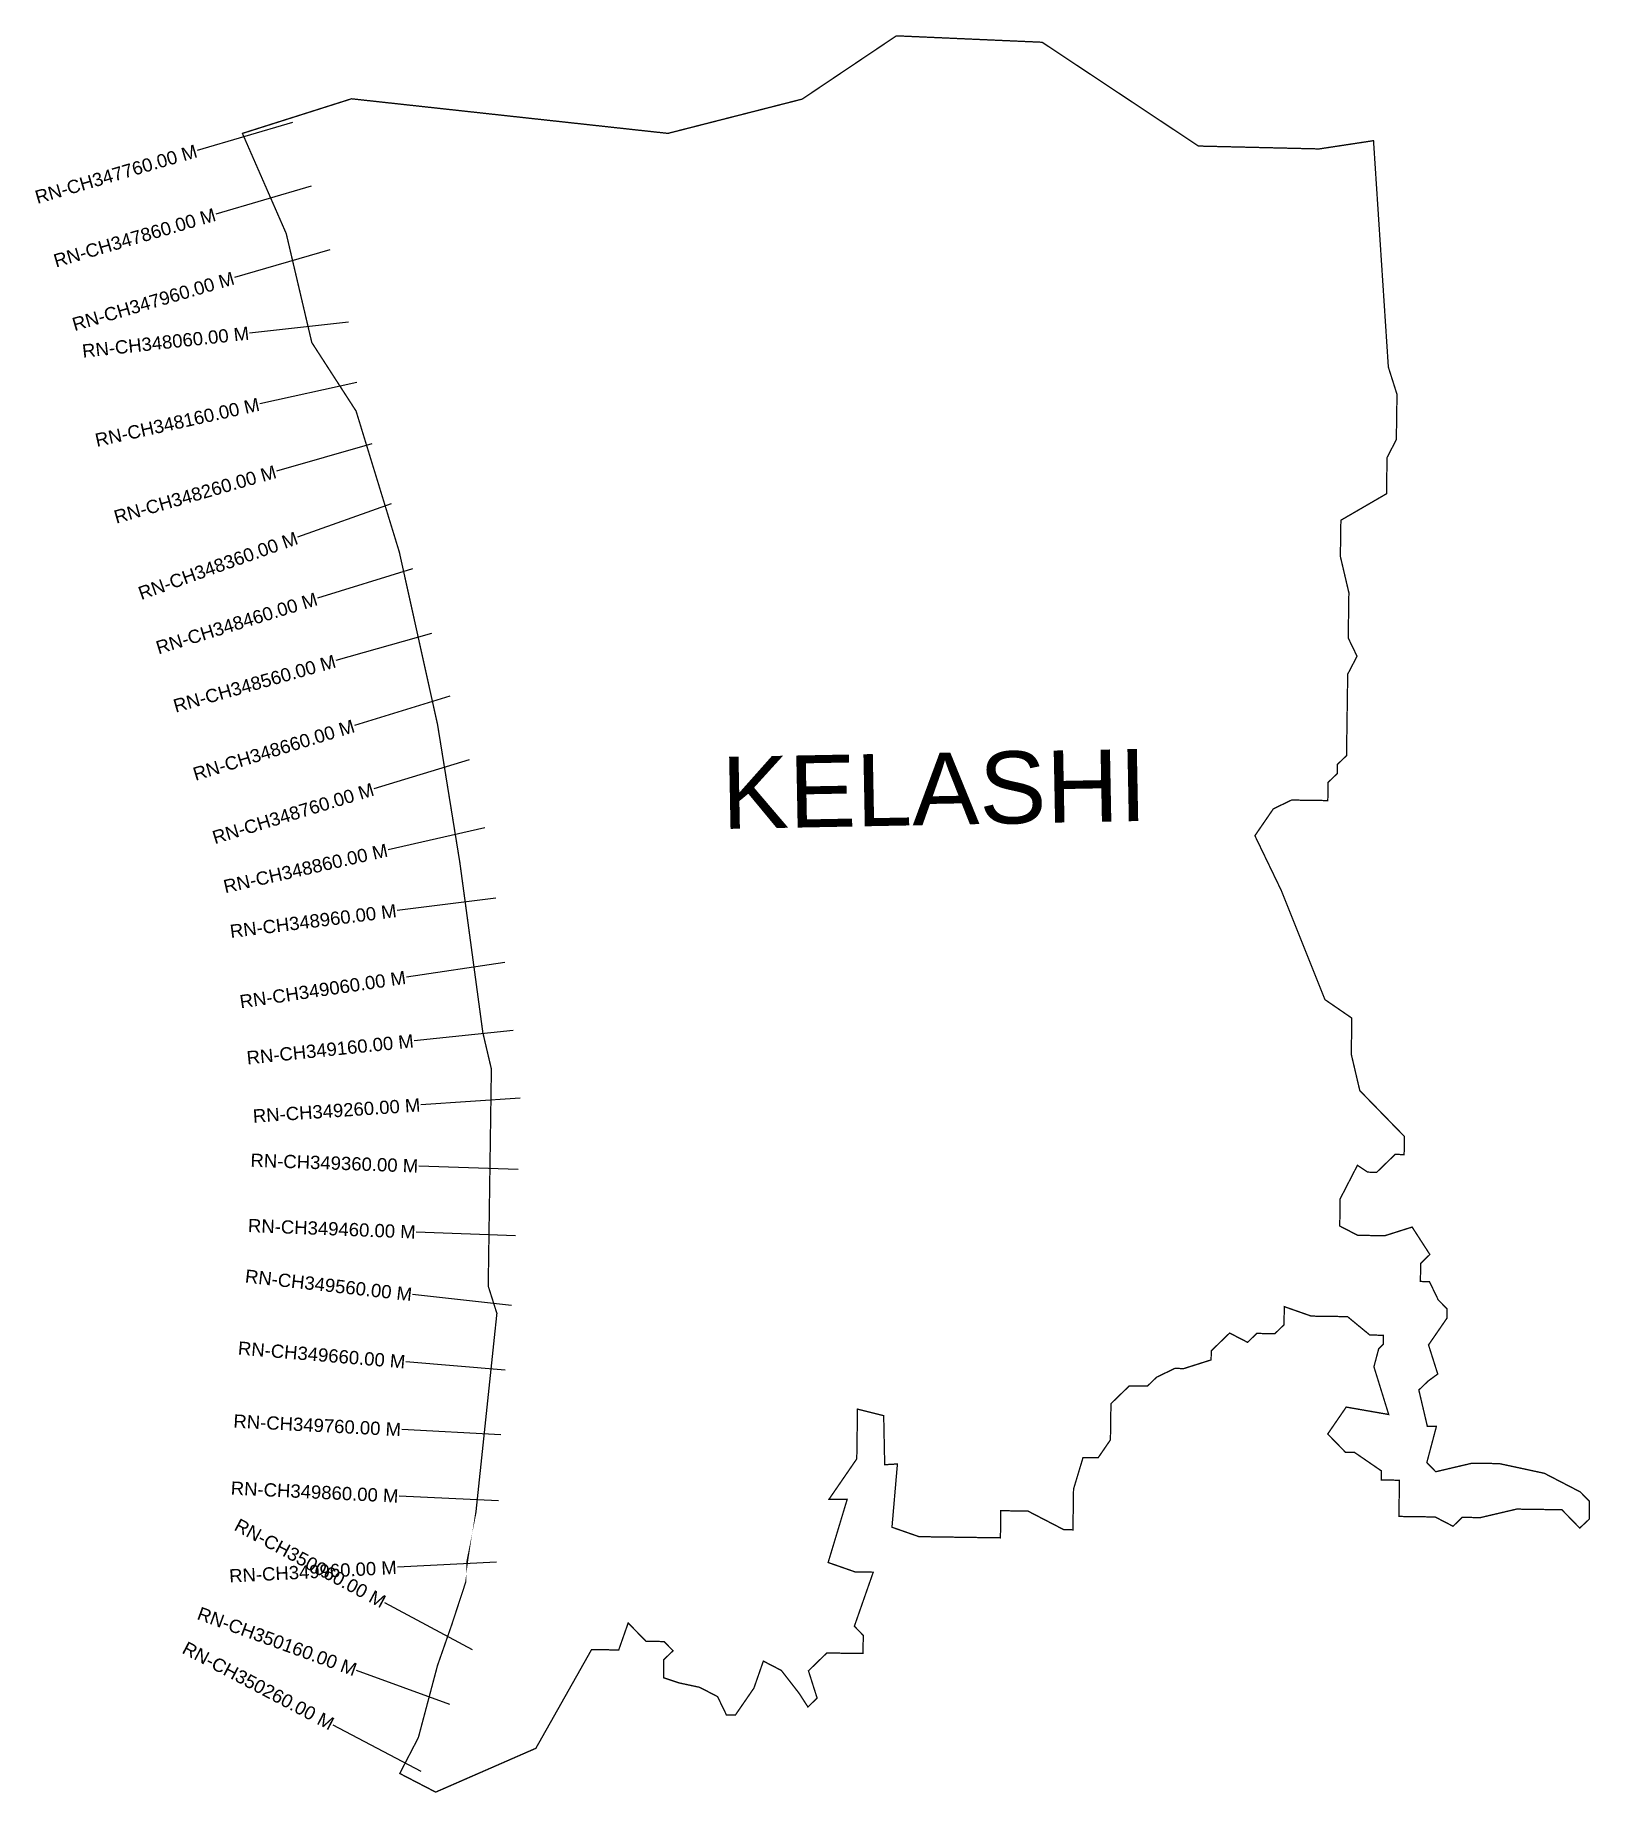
# Model space of a CAD drawing. Header units: metres. Extents: x 293267 to 295613, y 1981058 to 1983710.
import ezdxf
from ezdxf.enums import TextEntityAlignment as Align

# ---------------------------------------------------------------- set-up
doc = ezdxf.new("R2010")
doc.units = ezdxf.units.M
doc.header["$MEASUREMENT"] = 0
for name, color, linetype in [('CS', 134, 'Continuous'), ('CSMark', 6, 'Continuous'), ('VILLAGE NAME', 250, 'Continuous')]:
    doc.layers.add(name, color=color, linetype=linetype)
doc.styles.add('DynamicDimensions', font='arial.ttf')
doc.styles.get("Standard").update_dxf_attribs({"font": 'simplex.shx'})

msp = doc.modelspace()

# ---------------------------------------------------------------- linework, layer by layer
at = {"color": 6, "const_width": 2, "flags": 128}
msp.add_lwpolyline([(293579.8252868652, 1983561.300966263), (293744.4334125519, 1983613.517500877), (293893.0283662335, 1983597.269967995), (294221.7662004145, 1983561.325417807), (294424.3183310442, 1983613.036676662), (294566.4374307972, 1983708.521678222), (294786.3075902752, 1983698.825616366), (295022.1431277764, 1983542.215570065), (295204.1531078815, 1983537.870105743), (295286.2397232056, 1983550.32352066), (295308.6277108192, 1983208.694208145), (295321.6717557907, 1983167.552559853), (295320.687176466, 1983099.297299385), (295306.6585521698, 1983072.183686256), (295305.8712432384, 1983017.604043961), (295237.0253522396, 1982977.643654823), (295236.237452507, 1982923.023067474), (295249.0848178864, 1982868.246746063), (295248.1002385616, 1982799.991484642), (295261.3819081783, 1982772.483920097), (295247.312338829, 1982745.370897293), (295245.540450573, 1982622.535993576), (295231.6104614735, 1982609.002168573), (295231.5118262768, 1982595.422379494), (295217.680472374, 1982581.984384537), (295217.2865228842, 1982554.674092289), (295162.6659355164, 1982555.46199131), (295135.1589622498, 1982542.221266747), (295107.2989840508, 1982501.669658661), (295147.0621025562, 1982419.148147583), (295161.2640037677, 1982383.636369969), (295180.00847435, 1982336.76592207), (295212.9548461437, 1982254.383696556), (295253.5058643818, 1982226.482773781), (295252.718555212, 1982171.903131485), (295265.5653300285, 1982117.085864067), (295332.8366026878, 1982047.886968613), (295332.442651918, 1982020.576675426), (295318.8079786301, 1982020.773355484), (295291.1037349701, 1981993.857011795), (295277.4281158447, 1981994.054282188), (295262.0109229088, 1982004.428819656), (295235.8925185204, 1981953.699943542), (295235.3018889427, 1981912.754976273), (295262.4155030251, 1981898.726350784), (295303.3604707718, 1981898.135721207), (295344.5021183491, 1981911.179766655), (295371.2217826843, 1981869.840848923), (295357.3898377419, 1981856.361909866), (295356.9964785576, 1981829.092560768), (295370.6311531067, 1981828.895880699), (295383.8718774319, 1981801.388908386), (295397.3508172035, 1981787.556963921), (295397.1535468102, 1981773.881343842), (295369.2526240349, 1981733.330325127), (295383.17009902, 1981689.433829308), (295368.4650197029, 1981678.730211258), (295354.6333701611, 1981665.271743774), (295367.4807357788, 1981610.49542141), (295381.1154098511, 1981610.298742294), (295366.6928360462, 1981555.874834061), (295380.1308305264, 1981542.043480873), (295434.9480974674, 1981554.890254974), (295475.8930652142, 1981554.299625397), (295543.9516470432, 1981539.680372238), (295598.1373393536, 1981511.582769394), (295611.6162788868, 1981497.750825882), (295611.6162788868, 1981470.440532684), (295597.3500304222, 1981457.003127098), (295570.433095932, 1981484.666426659), (295502.2187795639, 1981485.650415421), (295447.4015126228, 1981472.803640366), (295420.0912191868, 1981473.197590828), (295406.259865284, 1981459.759594917), (295379.1462512016, 1981473.788220406), (295324.5666091503, 1981474.575529518), (295325.3545081479, 1981529.196115504), (295298.0442152069, 1981529.590065315), (295298.2408947945, 1981543.224739075), (295257.6898767948, 1981571.125662804), (295244.0552024841, 1981571.322342873), (295217.1382679939, 1981598.985640526), (295245.0397818089, 1981639.577604294), (295309.1518156528, 1981628.392100334), (295286.8703985214, 1981700.383954048), (295294.0816855431, 1981727.595908165), (295300.9973623753, 1981734.314904213), (295301.1940420379, 1981747.949579238), (295280.7215583324, 1981748.244894028), (295247.0083496571, 1981776.047182083), (295192.3877623081, 1981776.8350811), (295151.6400649548, 1981791.101330757), (295151.2461149693, 1981763.791036606), (295137.4141705036, 1981750.312097549), (295110.1038770676, 1981750.706047058), (295096.2725229263, 1981737.268052101), (295069.1589090824, 1981751.296676636), (295041.4552562237, 1981724.421277046), (295041.2579860687, 1981710.745657921), (295000.116338253, 1981697.701613426), (294986.4816641808, 1981697.898293495), (294958.9746909142, 1981684.657568932), (294945.1427464485, 1981671.178628922), (294917.8324530125, 1981671.57257843), (294890.1288001537, 1981644.697179794), (294889.3409004211, 1981590.076592445), (294870.7582950592, 1981563.028669357), (294848.0019829273, 1981563.356927872), (294833.6783390045, 1981515.791303635), (294832.7920987986, 1981454.353379259), (294819.1164803505, 1981454.550649643), (294764.9307880402, 1981482.648252487), (294723.9858202933, 1981483.238882058), (294723.3951907158, 1981442.293913841), (294600.5193419456, 1981444.066392899), (294559.771053791, 1981458.291696548), (294567.987392664, 1981553.758615494), (294548.8004956245, 1981552.607648849), (294547.2859945297, 1981626.596502304), (294507.7511997223, 1981636.534496307), (294506.6682806015, 1981561.46189785), (294464.8370733261, 1981500.614603043), (294492.1473667622, 1981500.220653534), (294463.4591348171, 1981405.089993477), (294504.2074229717, 1981390.864688873), (294531.5177166462, 1981390.470739365), (294503.0255732536, 1981308.933808327), (294516.4635679722, 1981295.102454185), (294516.0696178248, 1981267.79216004), (294461.4899761677, 1981268.579469681), (294433.7857327461, 1981241.663125992), (294446.8297774792, 1981200.521478653), (294432.9984235764, 1981187.083483696), (294419.6590640545, 1981207.752648354), (294392.8407649994, 1981242.253755569), (294365.7277414799, 1981256.323324203), (294351.5024375916, 1981215.575036049), (294323.6015145779, 1981175.024018288), (294309.9668402672, 1981175.220698357), (294296.6845803261, 1981202.687316895), (294269.6125020981, 1981216.756295204), (294238.3154885105, 1981223.47524654), (294215.1885943413, 1981231.178868294), (294215.5825440884, 1981258.489162445), (294229.4548430443, 1981271.926567078), (294215.9764938354, 1981285.799456596), (294188.7071452141, 1981286.192815781), (294161.7902112007, 1981313.856114388), (294147.5239622593, 1981273.108416557), (294106.5789945126, 1981273.699045181), (294022.5232203007, 1981124.735107422), (293871.3934438229, 1981058.645683289), (293817.2077517509, 1981086.743287086), (293845.2650001049, 1981140.970515251), (293874.1499116421, 1981249.73584938), (293895.5086350441, 1981310.878458977), (293916.8673584461, 1981372.021068573), (293916.8673584462, 1981412.966036797), (293932.1181864738, 1981481.024026871), (293963.71921134, 1981780.921062469), (293950.6751668453, 1981822.062710762), (293955.4007930756, 1982149.663397789), (293942.5534274578, 1982204.4397192), (293907.869398145, 1982461.017104907), (293874.1551413536, 1982669.634144783), (293816.4787364006, 1982929.865516663), (293751.275257349, 1983142.412744522), (293684.4965696335, 1983245.759742737), (293645.9147100449, 1983410.171189308), (293579.8252868652, 1983561.300966263)], dxfattribs=at)
at = {"layer": 'CS'}
for p, q in [((293655.6325689902, 1983577.704390592), (293511.6480098322, 1983535.65148672)), ((293683.6678382967, 1983481.714684503), (293539.6832791388, 1983439.661780631)), ((293711.7031076034, 1983385.724978415), (293567.7185484454, 1983343.672074543)), ((293739.8593478245, 1983276.315370305), (293590.7352187292, 1983260.129137835)), ((293752.4910448538, 1983185.59413097), (293606.0598151115, 1983153.068833797)), ((293775.3064014128, 1983092.870951167), (293631.0724100588, 1983051.681683898)), ((293804.4228979743, 1983002.337679236), (293663.1510561172, 1982951.916783783)), ((293836.2768028084, 1982904.207115403), (293692.9882436193, 1982859.840587417)), ((293865.2428500751, 1982806.505612568), (293720.8693291469, 1982765.8081132)), ((293892.5520845411, 1982712.011812474), (293749.0994682425, 1982668.178641507)), ((293921.7741983691, 1982616.376734896), (293778.3215820706, 1982572.543563928)), ((293945.7947748773, 1982513.603950914), (293799.4871367407, 1982480.527146007)), ((293961.9835297943, 1982407.655667998), (293813.1610360298, 1982388.897593743)), ((293975.5559940447, 1982310.239739654), (293827.1784666415, 1982288.2372543)), ((293988.2509425257, 1982207.68018627), (293839.0353521502, 1982192.360016921)), ((293998.7962962795, 1982105.603210327), (293849.1318292177, 1982095.57588271)), ((293995.8820393331, 1981998.025969045), (293845.9743090919, 1982003.286426623)), ((293992.0535279287, 1981897.783227258), (293842.1692921278, 1981903.675243755)), ((293985.6961418333, 1981792.616714197), (293836.6249303893, 1981809.283265089)), ((293976.0116655551, 1981695.202345403), (293826.5329708575, 1981707.697137579)), ((293969.8768622454, 1981597.790647965), (293820.0765945404, 1981605.528851601)), ((293965.9848563736, 1981498.148815635), (293816.1567200167, 1981505.327224639)), ((293963.3598993408, 1981405.669506019), (293813.5604140703, 1981397.916170435)), ((293926.9886385357, 1981273.408468574), (293794.6534161766, 1981344.029916613)), ((293892.9324211663, 1981190.897174738), (293752.0131439248, 1981242.295202927)), ((293849.4739227668, 1981089.884706938), (293716.7319010745, 1981159.738523419))]:
    msp.add_line(p, q, dxfattribs=at)

# ---------------------------------------------------------------- texts
at = {"layer": 'CSMark', "style": 'DynamicDimensions'}
for s, rotation, p in [('RN-CH347760.00 M', 16.28125561853389, (293510.6881127711, 1983535.371134027)), ('RN-CH347860.00 M', 16.28125561853389, (293538.7233820777, 1983439.381427939)), ('RN-CH347960.00 M', 16.28125561853389, (293566.7586513843, 1983343.39172185)), ('RN-CH348060.00 M', 6.194747409685074, (293589.7410578686, 1983260.021229618)), ('RN-CH348160.00 M', 12.52322347971508, (293605.0836069132, 1983152.851998483)), ('RN-CH348260.00 M', 15.93788712797269, (293630.1108501165, 1983051.407088783)), ('RN-CH348360.00 M', 19.64183326632967, (293662.2092438382, 1982951.58064448)), ('RN-CH348460.00 M', 17.20412673080856, (293692.032986558, 1982859.544810564)), ('RN-CH348560.00 M', 15.74263096363751, (293719.9068390074, 1982765.536796538)), ('RN-CH348660.00 M', 16.99097931088602, (293748.1431174672, 1982667.886420367)), ('RN-CH348760.00 M', 16.99097931088602, (293777.3652312952, 1982572.251342789)), ('RN-CH348860.00 M', 12.73910890987056, (293798.5117524865, 1982480.306633974)), ('RN-CH348960.00 M', 7.183864310878363, (293812.1688860714, 1982388.772539915)), ('RN-CH349060.00 M', 8.434763812551145, (293826.1892831255, 1982288.090571065)), ('RN-CH349160.00 M', 5.862095610411941, (293838.0405815477, 1982192.257882459)), ('RN-CH349260.00 M', 3.833015447744774, (293848.134066104, 1982095.509033859)), ('RN-CH349360.00 M', 357.9902411108591, (293844.9749242236, 1982003.32149634)), ('RN-CH349460.00 M', 357.7488363291571, (293841.1700638892, 1981903.714523865)), ('RN-CH349560.00 M', 353.6206742897577, (293835.6311223131, 1981809.394375428)), ('RN-CH349660.00 M', 355.2218043355509, (293825.5364462262, 1981707.780436193)), ('RN-CH349760.00 M', 357.0429113186774, (293819.077926089, 1981605.580439625)), ('RN-CH349860.00 M', 357.2570020529029, (293815.1578657743, 1981505.375080698)), ('RN-CH350060.00 M', 331.9131342563925, (293793.7711813608, 1981344.500726267)), ('RN-CH349960.00 M', 2.962876381511022, (293812.5617508351, 1981397.864481531)), ('RN-CH350160.00 M', 339.9613763724589, (293751.0736820765, 1981242.637856448)), ('RN-CH350260.00 M', 332.2449765893101, (293715.8469542632, 1981160.204215529))]:
    msp.add_text(s, height=20, rotation=rotation, dxfattribs=at).set_placement(p, align=Align.MIDDLE_RIGHT)
at = {"layer": 'VILLAGE NAME', "insert": (294301.6637472602, 1982620.453237786), "char_height": 108.7483136041808, "attachment_point": 1, "rotation": 1.1028329887230697}
msp.add_mtext_dynamic_manual_height_columns('{\\fArial|b0|i0|c0|p34;KELASHI}', width=1571.31428896485, gutter_width=543.7415680209039, heights=[0], dxfattribs=at)

doc.saveas('drawing.dxf')
